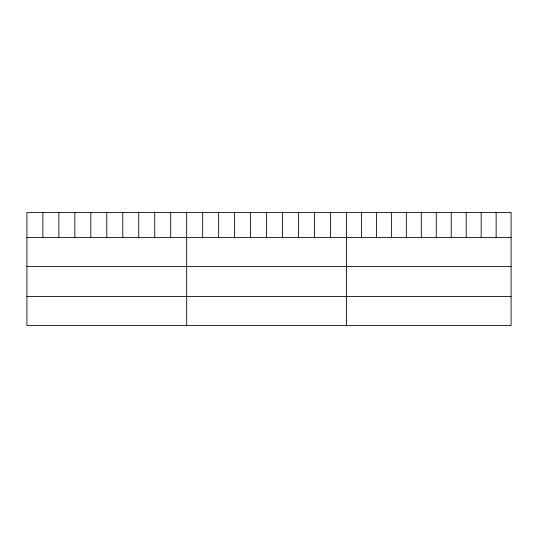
<?xml version="1.0" encoding="UTF-8"?>
<svg xmlns="http://www.w3.org/2000/svg" width="538" height="538" viewBox="0 0 538 538"><rect width="100%" height="100%" fill="white"/><g stroke="black" fill="none" stroke-linecap="round" stroke-linejoin="round"><path stroke-width="0.81" d="M511.1 237.547L511.1 325.497L26.9 325.497L26.9 212.503L511.1 212.503L511.1 237.547L26.9 237.547M26.9 266.572L511.1 266.572M26.9 296.472L511.1 296.472M496.137 212.503L496.137 237.547M481.167 212.503L481.167 237.547M466.204 212.503L466.204 237.547M451.234 212.503L451.234 237.547M436.271 212.503L436.271 237.547M421.301 212.503L421.301 237.547M406.338 212.503L406.338 237.547M391.368 212.503L391.368 237.547M376.405 212.503L376.405 237.547M361.435 212.503L361.435 237.547M346.472 212.503L346.472 325.497M330.493 212.503L330.493 237.547M314.515 212.503L314.515 237.547M298.536 212.503L298.536 237.547M282.558 212.503L282.558 237.547M266.579 212.503L266.579 237.547M250.6 212.503L250.6 237.547M234.622 212.503L234.622 237.547M218.643 212.503L218.643 237.547M202.665 212.503L202.665 237.547M186.686 212.503L186.686 325.497M170.707 212.503L170.707 237.547M154.729 212.503L154.729 237.547M138.75 212.503L138.75 237.547M122.772 212.503L122.772 237.547M106.793 212.503L106.793 237.547M90.814 212.503L90.814 237.547M74.836 212.503L74.836 237.547M58.857 212.503L58.857 237.547M42.879 212.503L42.879 237.547"/></g></svg>
